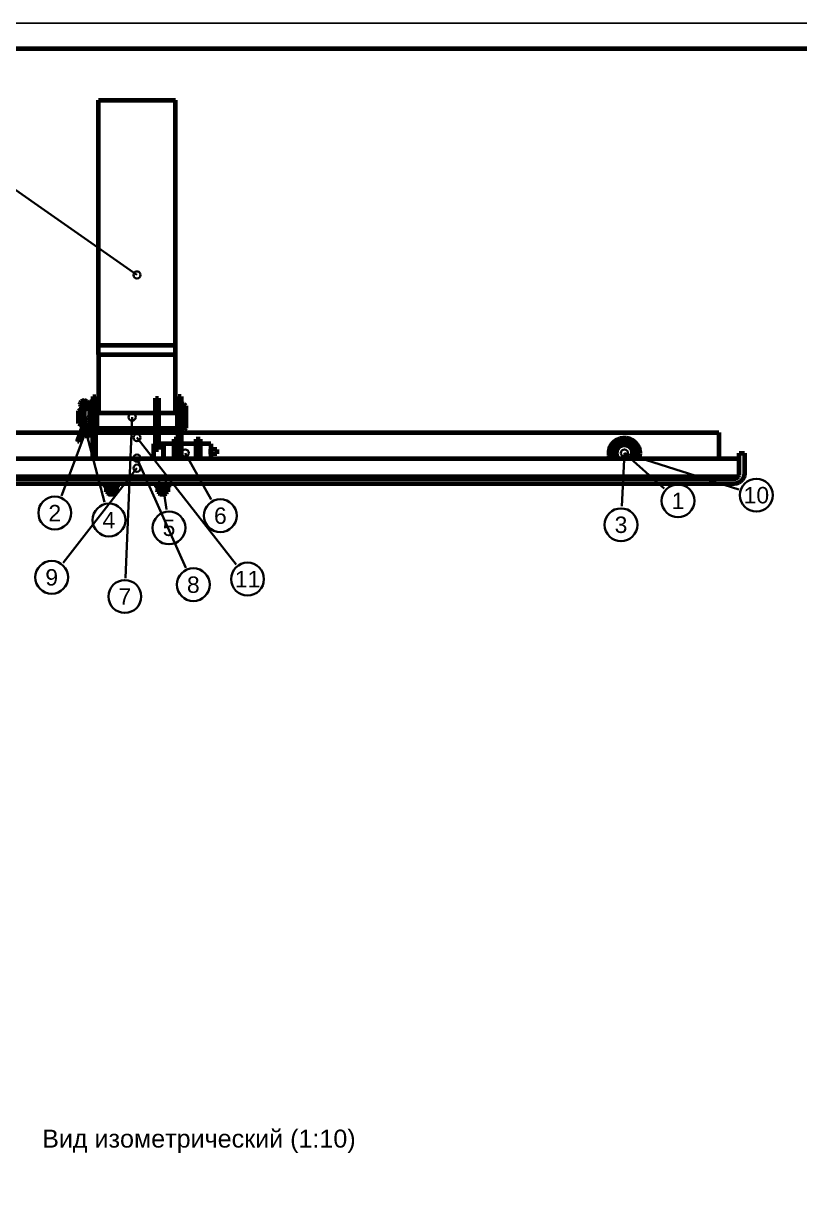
# Model space of a CAD drawing. Header units: millimetres. Extents: x 0 to 594, y 0 to 420.
# Drawn here: x 128.3 to 279.6, y 192.6 to 420 of the extents above; entities that cross this region are included whole.
import ezdxf
from ezdxf.enums import TextEntityAlignment as Align

# ---------------------------------------------------------------- set-up
doc = ezdxf.new("R2010")
doc.units = ezdxf.units.MM
doc.styles.add('GOST', font='Arial')

msp = doc.modelspace()

# ---------------------------------------------------------------- linework, layer by layer
at = {"color": 7, "lineweight": 35}
for p, q in [((99.28, 406.73), (150.4, 370.94)), ((135.66, 327.89), (141.5, 343.22)), ((144.04, 326.63), (139.94, 342.51)), ((148.17, 311.84), (149.45, 343.22)), ((169.73, 314.47), (150.4, 339.22)), ((159.92, 313.84), (150.4, 335.22)), ((164.89, 327.14), (159.81, 336.22)), ((244.91, 325.83), (245.4, 336.22)), ((253.16, 329.3), (245.4, 336.22)), ((267.69, 329.09), (245.4, 336.22)), ((135.99, 314.81), (150.4, 333.25)), ((156.14, 325.19), (155.4, 330.54))]:
    msp.add_line(p, q, dxfattribs=at)
at = {"color": 1, "lineweight": 70}
for p, q in [((142.9, 357.18), (142.9, 405)), ((142.9, 405), (157.9, 405)), ((157.9, 357.18), (157.9, 405)), ((142.9, 357.03), (142.9, 357.18)), ((157.9, 357.18), (142.9, 357.18)), ((157.9, 357.03), (157.9, 357.18)), ((142.9, 356.88), (142.9, 357.03)), ((142.9, 356.73), (142.9, 356.88)), ((142.9, 356.58), (142.9, 356.73)), ((142.9, 356.44), (142.9, 356.58)), ((142.9, 356.3), (142.9, 356.44)), ((142.9, 356.16), (142.9, 356.3)), ((142.9, 356.04), (142.9, 356.16)), ((142.9, 355.91), (142.9, 356.04)), ((142.9, 355.8), (142.9, 355.91)), ((142.9, 355.69), (142.9, 355.8)), ((142.9, 355.6), (142.9, 355.69)), ((142.9, 355.51), (142.9, 355.6)), ((142.9, 355.43), (142.9, 355.51)), ((142.9, 355.43), (142.9, 344.07)), ((142.9, 355.43), (157.9, 355.43)), ((157.9, 356.88), (157.9, 357.03)), ((157.9, 356.73), (157.9, 356.88)), ((157.9, 356.58), (157.9, 356.73)), ((157.9, 356.44), (157.9, 356.58)), ((157.9, 356.3), (157.9, 356.44)), ((157.9, 356.16), (157.9, 356.3)), ((157.9, 356.04), (157.9, 356.16)), ((157.9, 355.91), (157.9, 356.04)), ((157.9, 355.8), (157.9, 355.91)), ((157.9, 355.69), (157.9, 355.8)), ((157.9, 355.6), (157.9, 355.69)), ((157.9, 355.51), (157.9, 355.6)), ((157.9, 355.43), (157.9, 355.51)), ((157.9, 344.07), (157.9, 355.43)), ((139.35, 345.73), (139.39, 346.04)), ((139.35, 345.73), (139.39, 346.04)), ((139.44, 345.44), (139.35, 345.73)), ((139.44, 345.44), (139.35, 345.73)), ((139.39, 346.04), (139.54, 346.3)), ((139.39, 346.04), (139.54, 346.3)), ((139.54, 346.3), (139.79, 346.48)), ((139.54, 346.3), (139.79, 346.48)), ((139.65, 346), (139.61, 345.78)), ((139.61, 345.78), (139.67, 345.57)), ((139.78, 346.17), (139.65, 346)), ((139.81, 346.04), (139.72, 345.85)), ((139.72, 345.85), (139.75, 345.64)), ((139.98, 346.27), (139.78, 346.17)), ((139.79, 346.48), (140.09, 346.54)), ((139.79, 346.48), (140.09, 346.54)), ((139.98, 346.16), (139.81, 346.04)), ((140.2, 346.27), (139.98, 346.27)), ((140.19, 346.16), (139.98, 346.16)), ((140.09, 346.54), (140.39, 346.48)), ((140.09, 346.54), (140.39, 346.48)), ((140.37, 346.04), (140.19, 346.16)), ((140.4, 346.17), (140.2, 346.27)), ((140.46, 345.85), (140.37, 346.04)), ((140.39, 346.48), (140.64, 346.3)), ((140.39, 346.48), (140.64, 346.3)), ((140.53, 346), (140.4, 346.17)), ((140.42, 345.64), (140.46, 345.85)), ((140.51, 345.57), (140.57, 345.78)), ((140.57, 345.78), (140.53, 346)), ((140.64, 346.3), (140.79, 346.04)), ((140.64, 346.3), (140.79, 346.04)), ((140.83, 345.73), (140.74, 345.44)), ((140.83, 345.73), (140.74, 345.44)), ((140.79, 346.04), (140.83, 345.73)), ((140.79, 346.04), (140.83, 345.73)), ((141.2, 346.14), (141.2, 346.22)), ((141.8, 346.22), (141.2, 346.22)), ((141.2, 345.92), (141.2, 346.14)), ((141.2, 345.56), (141.2, 345.92)), ((141.8, 347.22), (141.8, 347.18)), ((141.8, 347.22), (142.4, 347.22)), ((141.8, 347.18), (141.8, 347.07)), ((141.8, 347.07), (141.8, 346.88)), ((141.8, 346.88), (141.8, 346.62)), ((141.8, 346.62), (141.8, 346.3)), ((141.8, 346.3), (141.8, 345.91)), ((141.8, 345.91), (141.8, 345.46)), ((142.4, 347.18), (142.4, 347.22)), ((142.4, 347.07), (142.4, 347.18)), ((142.4, 346.88), (142.4, 347.07)), ((142.4, 346.62), (142.4, 346.88)), ((142.4, 346.3), (142.4, 346.62)), ((142.4, 345.91), (142.4, 346.3)), ((142.4, 345.46), (142.4, 345.91)), ((154, 346.18), (154, 346.89)), ((154, 346.89), (154.6, 346.89)), ((154, 345.44), (154, 346.18)), ((154.6, 346.89), (154.6, 346.18)), ((154.6, 346.18), (154.6, 345.44)), ((158.4, 347.18), (158.4, 347.22)), ((159, 347.22), (158.4, 347.22)), ((158.4, 347.07), (158.4, 347.18)), ((158.4, 346.88), (158.4, 347.07)), ((158.4, 346.62), (158.4, 346.88)), ((158.4, 346.3), (158.4, 346.62)), ((158.4, 345.91), (158.4, 346.3)), ((158.4, 345.46), (158.4, 345.91)), ((159, 347.22), (159, 347.18)), ((159, 347.18), (159, 347.07)), ((159, 347.07), (159, 346.88)), ((159, 346.88), (159, 346.62)), ((159, 346.62), (159, 346.3)), ((159, 346.3), (159, 345.91)), ((159, 345.91), (159, 345.46)), ((159.58, 345.72), (159, 345.72)), ((159.58, 345.7), (159.58, 345.72)), ((159.9, 345.4), (159.58, 345.72)), ((159.58, 345.65), (159.58, 345.7)), ((139, 344.47), (139.6, 344.82)), ((139, 344.44), (139, 344.47)), ((139, 344.35), (139, 344.44)), ((139, 344.2), (139, 344.35)), ((139, 344), (139, 344.2)), ((139, 343.76), (139, 344)), ((139, 343.49), (139, 343.76)), ((139, 343.22), (139, 343.49)), ((139.45, 345.45), (139.44, 345.44)), ((139.72, 344.94), (139.44, 345.44)), ((139.44, 345.44), (139.44, 345.44)), ((139.46, 345.45), (139.45, 345.45)), ((139.45, 345.45), (139.45, 345.45)), ((139.48, 345.46), (139.46, 345.45)), ((139.49, 345.47), (139.48, 345.46)), ((139.51, 345.48), (139.49, 345.47)), ((139.53, 345.49), (139.51, 345.48)), ((139.55, 345.5), (139.53, 345.49)), ((139.57, 345.51), (139.55, 345.5)), ((139.59, 345.53), (139.57, 345.51)), ((139.62, 345.54), (139.59, 345.53)), ((139.6, 344.82), (139.6, 344.81)), ((139.72, 344.82), (139.6, 344.82)), ((139.6, 344.81), (139.6, 344.78)), ((139.6, 344.78), (139.6, 344.73)), ((139.6, 344.73), (139.6, 344.66)), ((139.6, 344.66), (139.6, 344.57)), ((139.6, 344.57), (139.6, 344.47)), ((139.6, 344.47), (139.6, 344.35)), ((139.6, 344.35), (139.6, 344.21)), ((139.6, 344.21), (139.6, 344.07)), ((139.6, 344.07), (139.6, 343.91)), ((139.6, 343.91), (139.6, 343.74)), ((139.6, 343.74), (139.6, 343.57)), ((139.6, 343.57), (139.6, 343.4)), ((139.64, 345.55), (139.62, 345.54)), ((139.67, 345.57), (139.64, 345.55)), ((139.67, 345.57), (139.98, 345.01)), ((139.72, 340.94), (139.72, 344.94)), ((139.73, 344.94), (139.72, 344.94)), ((139.72, 344.94), (139.72, 344.94)), ((139.74, 344.95), (139.73, 344.94)), ((139.73, 344.94), (139.73, 344.94)), ((139.76, 344.95), (139.74, 344.95)), ((139.75, 345.64), (140.09, 344.94)), ((139.78, 344.95), (139.76, 344.95)), ((139.79, 344.96), (139.78, 344.95)), ((139.82, 344.97), (139.79, 344.96)), ((139.84, 344.97), (139.82, 344.97)), ((139.87, 344.98), (139.84, 344.97)), ((139.89, 344.99), (139.87, 344.98)), ((139.92, 344.99), (139.89, 344.99)), ((139.95, 345), (139.92, 344.99)), ((139.98, 345.01), (139.95, 345)), ((139.98, 345.01), (139.98, 340.89)), ((140.09, 344.94), (140.42, 345.64)), ((140.2, 345.01), (140.51, 345.57)), ((140.2, 345.01), (140.23, 345)), ((140.2, 340.89), (140.2, 345.01)), ((140.2, 344.77), (140.48, 344.79)), ((140.23, 345), (140.26, 344.99)), ((140.26, 344.99), (140.29, 344.99)), ((140.29, 344.99), (140.31, 344.98)), ((140.31, 344.98), (140.34, 344.97)), ((140.34, 344.97), (140.36, 344.97)), ((140.36, 344.97), (140.38, 344.96)), ((140.38, 344.96), (140.4, 344.95)), ((140.4, 344.95), (140.42, 344.95)), ((140.42, 344.95), (140.43, 344.95)), ((140.43, 344.95), (140.44, 344.94)), ((140.44, 344.94), (140.45, 344.94)), ((140.45, 344.94), (140.46, 344.94)), ((140.74, 345.44), (140.46, 344.94)), ((140.46, 344.79), (140.46, 344.94)), ((140.46, 344.94), (140.46, 344.79)), ((140.46, 344.94), (140.46, 344.94)), ((140.48, 344.79), (140.57, 344.81)), ((140.51, 345.57), (140.54, 345.55)), ((140.54, 345.55), (140.56, 345.54)), ((140.56, 345.54), (140.58, 345.53)), ((140.57, 344.81), (140.6, 344.82)), ((140.58, 345.53), (140.61, 345.51)), ((141.2, 344.82), (140.6, 344.82)), ((140.61, 345.51), (140.63, 345.5)), ((140.63, 345.5), (140.65, 345.49)), ((140.65, 345.49), (140.67, 345.48)), ((140.67, 345.48), (140.69, 345.47)), ((140.69, 345.47), (140.7, 345.46)), ((140.7, 345.46), (140.71, 345.45)), ((140.71, 345.45), (140.72, 345.45)), ((140.72, 345.45), (140.73, 345.45)), ((140.73, 345.45), (140.74, 345.44)), ((140.74, 345.44), (140.74, 345.44)), ((141.2, 345.09), (141.2, 345.56)), ((141.2, 344.52), (141.2, 345.09)), ((141.2, 343.88), (141.2, 344.52)), ((141.2, 343.22), (141.2, 343.88)), ((141.8, 345.46), (141.8, 344.96)), ((141.8, 344.96), (141.8, 344.41)), ((141.8, 344.41), (141.8, 343.82)), ((141.8, 343.82), (141.8, 343.2)), ((142.4, 344.96), (142.4, 345.46)), ((142.4, 344.41), (142.4, 344.96)), ((142.6, 344.82), (142.4, 344.82)), ((142.4, 343.82), (142.4, 344.41)), ((142.4, 343.2), (142.4, 343.82)), ((142.6, 345.35), (142.6, 345.34)), ((142.6, 345.35), (142.9, 345.35)), ((142.6, 345.34), (142.6, 345.33)), ((142.6, 345.33), (142.6, 345.31)), ((142.6, 345.31), (142.6, 345.28)), ((142.6, 345.28), (142.6, 345.24)), ((142.6, 345.24), (142.6, 345.19)), ((142.6, 345.19), (142.6, 345.14)), ((142.6, 345.14), (142.6, 345.07)), ((142.6, 345.07), (142.6, 345)), ((142.6, 345), (142.6, 344.93)), ((142.6, 344.93), (142.6, 344.84)), ((142.6, 344.84), (142.6, 344.75)), ((142.6, 344.75), (142.6, 344.65)), ((142.6, 344.65), (142.6, 344.55)), ((142.6, 344.55), (142.6, 344.27)), ((142.6, 344.27), (142.6, 343.96)), ((142.6, 343.96), (142.6, 343.63)), ((142.6, 343.63), (142.6, 343.29)), ((142.9, 344.07), (154, 344.07)), ((154, 344.68), (154, 345.44)), ((154, 343.9), (154, 344.68)), ((154, 343.12), (154, 343.9)), ((154.6, 345.44), (154.6, 344.68)), ((154.6, 344.68), (154.6, 343.9)), ((154.6, 344.07), (157.9, 344.07)), ((154.6, 343.9), (154.6, 343.12)), ((157.9, 345.35), (158.2, 345.35)), ((158.2, 345.35), (158.2, 345.34)), ((158.2, 345.34), (158.2, 345.33)), ((158.2, 345.33), (158.2, 345.31)), ((158.2, 345.31), (158.2, 345.28)), ((158.2, 345.28), (158.2, 345.24)), ((158.2, 345.24), (158.2, 345.19)), ((158.2, 345.19), (158.2, 345.14)), ((158.2, 345.14), (158.2, 345.07)), ((158.2, 345.07), (158.2, 345)), ((158.2, 345), (158.2, 344.93)), ((158.2, 344.93), (158.2, 344.84)), ((158.2, 344.84), (158.2, 344.75)), ((158.4, 344.82), (158.2, 344.82)), ((158.2, 344.75), (158.2, 344.65)), ((158.2, 344.65), (158.2, 344.55)), ((158.2, 344.55), (158.2, 344.27)), ((158.2, 344.27), (158.2, 343.96)), ((158.2, 343.96), (158.2, 343.63)), ((158.2, 343.63), (158.2, 343.29)), ((158.4, 344.96), (158.4, 345.46)), ((158.4, 344.41), (158.4, 344.96)), ((158.4, 343.82), (158.4, 344.41)), ((158.4, 343.2), (158.4, 343.82)), ((159, 345.46), (159, 344.96)), ((159, 344.96), (159, 344.41)), ((159, 344.41), (159, 343.82)), ((159, 343.82), (159, 343.2)), ((159.58, 345.58), (159.58, 345.65)), ((159.58, 345.47), (159.58, 345.58)), ((159.58, 345.33), (159.58, 345.47)), ((159.58, 345.17), (159.58, 345.33)), ((159.58, 344.98), (159.58, 345.17)), ((159.58, 344.77), (159.58, 344.98)), ((159.58, 344.55), (159.58, 344.77)), ((159.58, 344.3), (159.58, 344.55)), ((159.58, 344.04), (159.58, 344.3)), ((159.58, 343.77), (159.58, 344.04)), ((159.58, 343.5), (159.58, 343.77)), ((159.58, 343.22), (159.58, 343.5)), ((159.9, 345.4), (159.9, 345.34)), ((159.9, 345.34), (159.9, 345.18)), ((159.9, 345.18), (159.9, 344.92)), ((159.9, 344.92), (159.9, 344.58)), ((159.9, 344.58), (159.9, 344.16)), ((159.9, 344.16), (159.9, 343.7)), ((159.9, 343.7), (159.9, 343.22)), ((139, 342.94), (139, 343.22)), ((139, 342.67), (139, 342.94)), ((139, 342.43), (139, 342.67)), ((139, 342.24), (139, 342.43)), ((139, 342.09), (139, 342.24)), ((139, 341.99), (139, 342.09)), ((139, 341.96), (139, 341.99)), ((139, 341.96), (139.6, 341.62)), ((139.6, 343.4), (139.6, 343.22)), ((139.6, 343.22), (139.6, 343.04)), ((139.6, 343.04), (139.6, 342.86)), ((139.6, 342.86), (139.6, 342.69)), ((139.6, 342.69), (139.6, 342.52)), ((139.6, 342.52), (139.6, 342.36)), ((139.6, 342.36), (139.6, 342.22)), ((139.6, 342.22), (139.6, 342.08)), ((139.6, 342.08), (139.6, 341.97)), ((139.6, 341.97), (139.6, 341.86)), ((139.6, 341.86), (139.6, 341.77)), ((139.6, 341.77), (139.6, 341.71)), ((139.6, 341.71), (139.6, 341.66)), ((139.6, 341.66), (139.6, 341.63)), ((139.6, 341.63), (139.6, 341.62)), ((139.72, 341.62), (139.6, 341.62)), ((139.72, 341.62), (139.72, 340.94)), ((140.48, 341.64), (140.2, 341.67)), ((140.46, 340.94), (140.46, 341.65)), ((140.46, 341.65), (140.46, 340.94)), ((140.57, 341.62), (140.48, 341.64)), ((140.6, 341.62), (140.57, 341.62)), ((141.2, 341.62), (140.6, 341.62)), ((141.2, 342.55), (141.2, 343.22)), ((141.2, 341.91), (141.2, 342.55)), ((141.2, 341.35), (141.2, 341.91)), ((141.2, 340.87), (141.2, 341.35)), ((141.8, 343.2), (141.8, 342.55)), ((141.8, 342.55), (141.8, 341.89)), ((141.8, 341.89), (141.8, 341.22)), ((141.8, 335.15), (141.8, 341.22)), ((142.4, 341.22), (141.8, 341.22)), ((142.4, 342.55), (142.4, 343.2)), ((142.4, 341.89), (142.4, 342.55)), ((142.4, 341.22), (142.4, 341.89)), ((142.6, 341.62), (142.4, 341.62)), ((142.4, 335.15), (142.4, 341.22)), ((142.6, 343.29), (142.6, 342.95)), ((142.6, 342.95), (142.6, 342.61)), ((142.6, 342.61), (142.6, 342.3)), ((142.6, 342.3), (142.6, 342)), ((142.6, 342), (142.6, 341.74)), ((142.6, 341.74), (142.6, 341.51)), ((142.6, 341.51), (142.6, 341.33)), ((142.6, 341.33), (142.6, 341.19)), ((142.6, 341.19), (142.6, 341.11)), ((154, 342.33), (154, 343.12)), ((154, 341.55), (154, 342.33)), ((154, 340.78), (154, 341.55)), ((154.6, 343.12), (154.6, 342.33)), ((154.6, 342.33), (154.6, 341.55)), ((154.6, 341.55), (154.6, 340.78)), ((158.2, 343.29), (158.2, 342.95)), ((158.2, 342.95), (158.2, 342.61)), ((158.2, 342.61), (158.2, 342.3)), ((158.2, 342.3), (158.2, 342)), ((158.2, 342), (158.2, 341.74)), ((158.2, 341.74), (158.2, 341.51)), ((158.4, 341.62), (158.2, 341.62)), ((158.2, 341.51), (158.2, 341.33)), ((158.2, 341.33), (158.2, 341.19)), ((158.2, 341.19), (158.2, 341.11)), ((158.4, 342.55), (158.4, 343.2)), ((158.4, 341.89), (158.4, 342.55)), ((158.4, 341.22), (158.4, 341.89)), ((158.4, 335.15), (158.4, 341.22)), ((159, 341.22), (158.4, 341.22)), ((159, 343.2), (159, 342.55)), ((159, 342.55), (159, 341.89)), ((159, 341.89), (159, 341.22)), ((159, 341.22), (159, 335.15)), ((159.58, 342.94), (159.58, 343.22)), ((159.58, 342.66), (159.58, 342.94)), ((159.58, 342.39), (159.58, 342.66)), ((159.58, 342.13), (159.58, 342.39)), ((159.58, 341.89), (159.58, 342.13)), ((159.58, 341.66), (159.58, 341.89)), ((159.58, 341.45), (159.58, 341.66)), ((159.58, 341.26), (159.58, 341.45)), ((159.58, 341.1), (159.58, 341.26)), ((159.9, 343.22), (159.9, 342.73)), ((159.9, 342.73), (159.9, 342.27)), ((159.9, 342.27), (159.9, 341.86)), ((159.9, 341.86), (159.9, 341.51)), ((159.9, 341.51), (159.9, 341.25)), ((159.9, 341.25), (159.9, 341.09)), ((37, 340.22), (139.44, 340.22)), ((138.8, 338.54), (139.72, 340.94)), ((139.98, 340.89), (139.04, 338.45)), ((139.12, 338.42), (140.09, 340.94)), ((139.73, 340.94), (139.72, 340.94)), ((139.72, 340.94), (139.72, 340.94)), ((139.74, 340.94), (139.73, 340.94)), ((139.73, 340.94), (139.73, 340.94)), ((139.76, 340.93), (139.74, 340.94)), ((139.78, 340.93), (139.76, 340.93)), ((139.79, 340.93), (139.78, 340.93)), ((139.82, 340.92), (139.79, 340.93)), ((139.81, 340.22), (140.37, 340.22)), ((139.84, 340.92), (139.82, 340.92)), ((139.87, 340.91), (139.84, 340.92)), ((139.89, 340.91), (139.87, 340.91)), ((139.92, 340.9), (139.89, 340.91)), ((139.95, 340.9), (139.92, 340.9)), ((139.98, 340.89), (139.95, 340.9)), ((140.09, 340.94), (140.75, 339.22)), ((140.2, 340.89), (140.23, 340.9)), ((140.83, 339.25), (140.2, 340.89)), ((140.23, 340.9), (140.26, 340.9)), ((140.26, 340.9), (140.29, 340.91)), ((140.29, 340.91), (140.31, 340.91)), ((140.31, 340.91), (140.34, 340.92)), ((140.34, 340.92), (140.36, 340.92)), ((140.36, 340.92), (140.38, 340.93)), ((140.38, 340.93), (140.4, 340.93)), ((140.4, 340.93), (140.42, 340.93)), ((140.42, 340.93), (140.43, 340.94)), ((140.43, 340.94), (140.44, 340.94)), ((140.44, 340.94), (140.45, 340.94)), ((140.45, 340.94), (140.46, 340.94)), ((140.46, 340.94), (141.07, 339.34)), ((140.46, 340.94), (140.46, 340.94)), ((140.74, 340.22), (141.2, 340.22)), ((140.75, 339.22), (140.83, 339.25)), ((140.86, 339.26), (140.83, 339.25)), ((140.88, 339.27), (140.86, 339.26)), ((140.91, 339.28), (140.88, 339.27)), ((140.94, 339.29), (140.91, 339.28)), ((140.96, 339.3), (140.94, 339.29)), ((140.98, 339.31), (140.96, 339.3)), ((141, 339.31), (140.98, 339.31)), ((141.02, 339.32), (141, 339.31)), ((141.03, 339.33), (141.02, 339.32)), ((141.05, 339.33), (141.03, 339.33)), ((141.06, 339.34), (141.05, 339.33)), ((141.07, 339.34), (141.06, 339.34)), ((141.07, 339.34), (141.07, 339.34)), ((141.07, 339.34), (141.07, 339.34)), ((141.2, 340.51), (141.2, 340.87)), ((141.2, 340.29), (141.2, 340.51)), ((141.2, 340.22), (141.2, 340.29)), ((141.8, 340.22), (141.2, 340.22)), ((142.4, 340.22), (154, 340.22)), ((142.6, 341.11), (142.6, 341.09)), ((142.6, 341.09), (154, 341.09)), ((154, 340.04), (154, 340.78)), ((154, 339.32), (154, 340.04)), ((154, 338.64), (154, 339.32)), ((154.6, 341.09), (158.2, 341.09)), ((154.6, 340.78), (154.6, 340.04)), ((154.6, 340.22), (158.4, 340.22)), ((154.6, 340.04), (154.6, 339.32)), ((154.6, 339.32), (154.6, 338.64)), ((158.4, 338.89), (157.64, 338.89)), ((157.64, 338.18), (157.64, 338.89)), ((158.2, 341.11), (158.2, 341.09)), ((159.58, 340.72), (159, 340.72)), ((159, 340.22), (263.8, 340.22)), ((159.58, 340.96), (159.58, 341.1)), ((159.9, 341.04), (159.58, 340.72)), ((159.58, 340.86), (159.58, 340.96)), ((159.58, 340.78), (159.58, 340.86)), ((159.58, 340.73), (159.58, 340.78)), ((159.58, 340.72), (159.58, 340.73)), ((159.9, 341.09), (159.9, 341.04)), ((162.7, 338.89), (161.94, 338.89)), ((161.94, 338.18), (161.94, 338.89)), ((162.7, 338.89), (162.7, 338.18)), ((243.47, 338.52), (243.99, 338.86)), ((243.99, 338.86), (244.56, 339.1)), ((244.56, 339.1), (245.17, 339.21)), ((245.17, 339.21), (245.78, 339.19)), ((245.78, 339.19), (246.38, 339.05)), ((246.38, 339.05), (246.94, 338.79)), ((263.8, 340.22), (263.8, 335.15)), ((138.81, 338.54), (138.8, 338.54)), ((138.8, 338.54), (138.8, 338.54)), ((138.82, 338.53), (138.81, 338.54)), ((138.81, 338.54), (138.81, 338.54)), ((138.84, 338.53), (138.82, 338.53)), ((138.85, 338.52), (138.84, 338.53)), ((138.87, 338.51), (138.85, 338.52)), ((138.89, 338.51), (138.87, 338.51)), ((138.91, 338.5), (138.89, 338.51)), ((138.94, 338.49), (138.91, 338.5)), ((138.96, 338.48), (138.94, 338.49)), ((138.99, 338.47), (138.96, 338.48)), ((139.01, 338.46), (138.99, 338.47)), ((139.04, 338.45), (139.01, 338.46)), ((139.04, 338.45), (139.12, 338.42)), ((153.64, 338.02), (153.64, 338)), ((154, 338.02), (153.64, 338.02)), ((153.64, 338), (153.64, 337.95)), ((153.64, 337.95), (153.64, 337.88)), ((153.64, 337.88), (153.64, 337.77)), ((153.64, 337.77), (153.64, 337.64)), ((153.64, 337.64), (153.64, 337.49)), ((153.64, 337.49), (153.64, 337.31)), ((153.64, 337.31), (153.64, 337.12)), ((153.64, 337.12), (153.64, 336.9)), ((153.64, 336.9), (153.64, 336.68)), ((153.64, 336.68), (153.64, 336.45)), ((154, 338), (154, 338.64)), ((154, 337.41), (154, 338)), ((154, 336.88), (154, 337.41)), ((154, 336.88), (154.6, 336.88)), ((154.6, 338.64), (154.6, 338)), ((155.5, 338.02), (154.6, 338.02)), ((154.6, 338), (154.6, 337.41)), ((154.6, 337.41), (154.6, 336.88)), ((155.5, 338.02), (155.5, 338)), ((155.5, 338), (155.5, 337.95)), ((155.5, 337.95), (155.5, 337.88)), ((155.6, 337.92), (155.5, 337.92)), ((155.5, 337.88), (155.5, 337.77)), ((155.5, 337.77), (155.5, 337.64)), ((155.5, 337.64), (155.5, 337.49)), ((155.5, 337.49), (155.5, 337.31)), ((155.5, 337.31), (155.5, 337.12)), ((155.5, 337.12), (155.5, 336.9)), ((155.5, 336.9), (155.5, 336.68)), ((155.5, 336.68), (155.5, 336.45)), ((155.6, 338.02), (155.6, 338)), ((157.64, 338.02), (155.6, 338.02)), ((155.6, 338), (155.6, 337.95)), ((155.6, 337.95), (155.6, 337.88)), ((155.6, 337.88), (155.6, 337.77)), ((155.6, 337.77), (155.6, 337.64)), ((155.6, 337.64), (155.6, 337.49)), ((155.6, 337.49), (155.6, 337.31)), ((155.6, 337.31), (155.6, 337.12)), ((155.6, 337.12), (155.6, 336.9)), ((155.6, 336.9), (155.6, 336.68)), ((155.6, 336.68), (155.6, 336.45)), ((157.64, 338.18), (158.4, 338.18)), ((157.64, 335.5), (157.64, 338.18)), ((161.94, 338.02), (159, 338.02)), ((161.94, 338.18), (162.7, 338.18)), ((161.94, 335.5), (161.94, 338.18)), ((162.7, 338.18), (162.7, 335.5)), ((164.78, 338.02), (162.7, 338.02)), ((164.78, 338.02), (164.78, 338)), ((164.78, 338), (164.78, 337.95)), ((164.78, 337.95), (164.78, 337.88)), ((164.78, 337.88), (164.78, 337.77)), ((164.78, 337.77), (164.78, 337.64)), ((164.78, 337.64), (164.78, 337.49)), ((164.78, 337.49), (164.78, 337.31)), ((164.78, 337.31), (164.78, 337.12)), ((164.78, 337.12), (164.78, 336.9)), ((164.78, 336.97), (164.81, 336.97)), ((164.78, 336.9), (164.78, 336.68)), ((164.78, 336.68), (164.78, 336.45)), ((164.81, 336.96), (164.81, 336.97)), ((164.81, 336.97), (164.81, 336.97)), ((164.81, 336.97), (164.81, 336.97)), ((164.81, 336.97), (164.81, 336.97)), ((164.81, 336.97), (164.81, 336.97)), ((164.81, 336.97), (164.81, 336.97)), ((164.81, 336.97), (164.81, 336.97)), ((164.81, 336.97), (164.81, 336.97)), ((164.81, 336.97), (164.81, 336.97)), ((164.81, 336.97), (164.81, 336.97)), ((164.81, 336.97), (164.81, 336.97)), ((165.98, 336.89), (164.81, 336.97)), ((164.81, 336.96), (164.81, 336.96)), ((164.81, 336.96), (164.81, 336.96)), ((164.81, 336.96), (164.81, 336.96)), ((164.81, 336.92), (164.81, 336.96)), ((164.81, 336.87), (164.81, 336.92)), ((164.81, 336.79), (164.81, 336.87)), ((164.81, 336.71), (164.81, 336.79)), ((164.81, 336.61), (164.81, 336.71)), ((164.81, 336.51), (164.81, 336.61)), ((165.98, 336.89), (165.98, 336.89)), ((165.98, 336.89), (165.98, 336.89)), ((165.98, 336.89), (165.98, 336.89)), ((165.98, 336.89), (165.98, 336.89)), ((165.98, 336.89), (165.98, 336.89)), ((165.98, 336.89), (165.98, 336.89)), ((165.98, 336.89), (165.98, 336.89)), ((165.98, 336.89), (165.98, 336.89)), ((165.98, 336.89), (165.98, 336.89)), ((165.98, 336.89), (165.98, 336.89)), ((165.98, 336.89), (165.98, 336.89)), ((165.98, 336.89), (165.98, 336.88)), ((165.98, 336.88), (165.98, 336.85)), ((165.98, 336.88), (165.98, 336.88)), ((165.98, 336.88), (165.98, 336.88)), ((165.98, 336.85), (165.98, 336.8)), ((165.98, 336.8), (165.98, 336.74)), ((165.98, 336.74), (165.98, 336.67)), ((165.98, 336.67), (165.98, 336.59)), ((165.98, 336.59), (165.98, 336.51)), ((242.4, 336.36), (242.5, 336.97)), ((242.5, 336.97), (242.71, 337.55)), ((244.34, 338.78), (242.65, 336.58)), ((242.65, 336.58), (242.82, 336.19)), ((242.71, 337.55), (243.04, 338.07)), ((243.04, 338.07), (243.47, 338.52)), ((243.2, 336.51), (243.33, 337.01)), ((243.33, 337.01), (243.57, 337.47)), ((243.57, 337.47), (243.91, 337.86)), ((243.86, 336.65), (243.8, 336.22)), ((243.81, 336.35), (243.9, 336.77)), ((244.04, 337.06), (243.86, 336.65)), ((243.9, 336.77), (244.1, 337.15)), ((243.91, 337.86), (244.33, 338.16)), ((244.32, 337.4), (244.04, 337.06)), ((244.1, 337.15), (244.4, 337.46)), ((244.68, 337.65), (244.32, 337.4)), ((244.33, 338.16), (244.81, 338.36)), ((247.09, 338.41), (244.34, 338.78)), ((244.4, 337.46), (244.77, 337.68)), ((245.1, 337.79), (244.68, 337.65)), ((244.77, 337.68), (245.18, 337.8)), ((244.81, 338.36), (245.32, 338.43)), ((245.54, 337.81), (245.1, 337.79)), ((245.18, 337.8), (245.61, 337.8)), ((245.32, 338.43), (245.84, 338.39)), ((245.97, 337.71), (245.54, 337.81)), ((245.61, 337.8), (246.03, 337.69)), ((245.84, 338.39), (246.33, 338.23)), ((246.36, 337.5), (245.97, 337.71)), ((246.03, 337.69), (246.4, 337.47)), ((246.33, 338.23), (246.77, 337.96)), ((246.67, 337.19), (246.36, 337.5)), ((246.4, 337.47), (246.7, 337.15)), ((246.89, 336.81), (246.67, 337.19)), ((246.7, 337.15), (246.9, 336.77)), ((246.77, 337.96), (247.14, 337.59)), ((246.99, 336.38), (246.89, 336.81)), ((246.9, 336.77), (246.99, 336.35)), ((246.94, 338.79), (247.44, 338.42)), ((248.15, 335.85), (247.09, 338.41)), ((247.14, 337.59), (247.41, 337.15)), ((247.41, 337.15), (247.57, 336.66)), ((247.44, 338.42), (247.84, 337.96)), ((247.57, 336.66), (247.62, 336.14)), ((247.84, 337.96), (248.15, 337.42)), ((248.15, 337.42), (248.34, 336.83)), ((248.34, 336.83), (248.4, 336.22)), ((33, 335.15), (267.8, 335.15)), ((153.64, 336.45), (153.64, 336.22)), ((153.64, 336.22), (153.64, 335.98)), ((153.64, 335.98), (153.64, 335.75)), ((153.64, 335.75), (153.64, 335.7)), ((153.64, 335.7), (153.64, 335.66)), ((153.64, 335.66), (153.64, 335.61)), ((153.64, 335.61), (153.64, 335.57)), ((153.64, 335.57), (153.64, 335.52)), ((153.64, 335.52), (153.64, 335.48)), ((153.64, 335.48), (153.64, 335.44)), ((153.64, 335.44), (153.64, 335.39)), ((153.64, 335.39), (153.64, 335.35)), ((153.64, 335.35), (153.64, 335.31)), ((153.64, 335.31), (153.64, 335.27)), ((153.64, 335.27), (153.64, 335.23)), ((153.64, 335.23), (153.64, 335.19)), ((153.64, 335.19), (153.64, 335.15)), ((155.5, 336.45), (155.5, 336.22)), ((155.5, 336.22), (155.5, 335.98)), ((155.5, 335.98), (155.5, 335.75)), ((155.5, 335.75), (155.5, 335.7)), ((155.5, 335.7), (155.5, 335.66)), ((155.5, 335.66), (155.5, 335.61)), ((155.5, 335.61), (155.5, 335.57)), ((155.5, 335.57), (155.5, 335.52)), ((155.5, 335.52), (155.5, 335.48)), ((155.5, 335.48), (155.5, 335.44)), ((155.5, 335.44), (155.5, 335.39)), ((155.5, 335.39), (155.5, 335.35)), ((155.5, 335.35), (155.5, 335.31)), ((155.5, 335.31), (155.5, 335.27)), ((155.5, 335.27), (155.5, 335.23)), ((155.5, 335.23), (155.5, 335.19)), ((155.5, 335.19), (155.5, 335.15)), ((155.6, 336.45), (155.6, 336.22)), ((155.6, 336.22), (155.6, 335.98)), ((155.6, 335.98), (155.6, 335.75)), ((155.6, 335.75), (155.6, 335.7)), ((155.6, 335.7), (155.6, 335.66)), ((155.6, 335.66), (155.6, 335.61)), ((155.6, 335.61), (155.6, 335.57)), ((155.6, 335.57), (155.6, 335.52)), ((155.6, 335.52), (155.6, 335.48)), ((155.6, 335.48), (155.6, 335.44)), ((155.6, 335.44), (155.6, 335.39)), ((155.6, 335.39), (155.6, 335.35)), ((155.6, 335.35), (155.6, 335.31)), ((155.6, 335.31), (155.6, 335.27)), ((155.6, 335.27), (155.6, 335.23)), ((155.6, 335.23), (155.6, 335.19)), ((155.6, 335.19), (155.6, 335.15)), ((157.64, 335.15), (157.64, 335.5)), ((158.4, 335.5), (157.64, 335.5)), ((162.7, 335.5), (161.94, 335.5)), ((161.94, 335.15), (161.94, 335.5)), ((162.7, 335.5), (162.7, 335.15)), ((164.78, 336.45), (164.78, 336.22)), ((164.78, 336.22), (164.78, 335.98)), ((164.78, 335.98), (164.78, 335.75)), ((164.78, 335.97), (164.81, 335.97)), ((164.78, 335.75), (164.78, 335.7)), ((164.78, 335.7), (164.78, 335.66)), ((164.78, 335.66), (164.78, 335.61)), ((164.78, 335.61), (164.78, 335.57)), ((164.78, 335.57), (164.78, 335.52)), ((164.78, 335.52), (164.78, 335.48)), ((164.78, 335.48), (164.78, 335.44)), ((164.78, 335.44), (164.78, 335.39)), ((164.78, 335.39), (164.78, 335.35)), ((164.78, 335.35), (164.78, 335.31)), ((164.78, 335.31), (164.78, 335.27)), ((164.78, 335.27), (164.78, 335.23)), ((164.78, 335.23), (164.78, 335.19)), ((164.78, 335.19), (164.78, 335.15)), ((164.81, 336.41), (164.81, 336.51)), ((164.81, 336.31), (164.81, 336.41)), ((164.81, 336.22), (164.81, 336.31)), ((164.81, 336.13), (164.81, 336.22)), ((164.81, 336.07), (164.81, 336.13)), ((164.81, 336.02), (164.81, 336.07)), ((165.98, 336.05), (164.81, 335.97)), ((164.81, 335.99), (164.81, 336.02)), ((164.81, 335.99), (164.81, 335.99)), ((164.81, 335.99), (164.81, 335.99)), ((164.81, 335.99), (164.81, 335.99)), ((164.81, 335.99), (164.81, 335.98)), ((164.81, 335.97), (164.81, 335.99)), ((164.81, 335.98), (164.81, 335.98)), ((164.81, 335.98), (164.81, 335.98)), ((164.81, 335.98), (164.81, 335.98)), ((164.81, 335.98), (164.81, 335.98)), ((164.81, 335.98), (164.81, 335.98)), ((164.81, 335.98), (164.81, 335.98)), ((164.81, 335.98), (164.81, 335.98)), ((164.81, 335.98), (164.81, 335.98)), ((164.81, 335.98), (164.81, 335.97)), ((164.81, 335.97), (164.81, 335.97)), ((165.98, 336.51), (165.98, 336.42)), ((165.98, 336.42), (165.98, 336.34)), ((165.98, 336.34), (165.98, 336.26)), ((165.98, 336.26), (165.98, 336.19)), ((165.98, 336.19), (165.98, 336.13)), ((165.98, 336.13), (165.98, 336.09)), ((165.98, 336.09), (165.98, 336.06)), ((165.98, 336.06), (165.98, 336.05)), ((242.44, 335.75), (242.4, 336.36)), ((242.6, 335.15), (242.44, 335.75)), ((242.82, 336.19), (242.96, 335.83)), ((242.96, 335.83), (243.24, 335.15)), ((243.19, 336.04), (243.2, 336.51)), ((243.27, 335.58), (243.19, 336.04)), ((243.45, 335.15), (243.27, 335.58)), ((243.8, 336.22), (243.85, 335.83)), ((243.83, 335.92), (243.81, 336.35)), ((243.96, 335.51), (243.83, 335.92)), ((243.85, 335.83), (243.98, 335.47)), ((244.21, 335.15), (243.96, 335.51)), ((243.98, 335.47), (244.21, 335.15)), ((246.59, 335.15), (246.84, 335.52)), ((246.84, 335.51), (246.59, 335.15)), ((246.84, 335.52), (246.98, 335.94)), ((246.97, 335.92), (246.84, 335.51)), ((246.99, 336.35), (246.97, 335.92)), ((246.98, 335.94), (246.99, 336.38)), ((247.54, 335.63), (247.35, 335.15)), ((247.62, 336.14), (247.54, 335.63)), ((247.61, 335.15), (247.87, 335.48)), ((247.87, 335.48), (248.15, 335.85)), ((248.35, 335.67), (248.2, 335.15)), ((248.4, 336.22), (248.35, 335.67)), ((267.8, 332.22), (267.8, 336.22)), ((267.8, 336.22), (268.8, 336.22)), ((268.8, 336.22), (268.8, 332.22)), ((267.75, 331.91), (267.8, 332.22)), ((268.8, 332.22), (268.75, 331.77)), ((33, 331.62), (267.8, 331.62)), ((33.33, 331.47), (267.47, 331.47)), ((33.49, 331.36), (267.31, 331.36)), ((34, 331.22), (266.8, 331.22)), ((266.8, 330.22), (34, 330.22)), ((142.71, 331.25), (142.43, 331.36)), ((143, 331.22), (142.71, 331.25)), ((144.2, 329.9), (144.2, 330.22)), ((144.23, 329.9), (144.2, 329.9)), ((144.22, 329.58), (144.22, 329.9)), ((144.32, 329.9), (144.23, 329.9)), ((144.46, 329.9), (144.32, 329.9)), ((144.65, 329.9), (144.46, 329.9)), ((144.88, 329.9), (144.65, 329.9)), ((145.13, 329.9), (144.88, 329.9)), ((145.4, 329.9), (145.13, 329.9)), ((145.67, 329.9), (145.4, 329.9)), ((145.92, 329.9), (145.67, 329.9)), ((146.15, 329.9), (145.92, 329.9)), ((146.34, 329.9), (146.15, 329.9)), ((146.48, 329.9), (146.34, 329.9)), ((146.57, 329.9), (146.48, 329.9)), ((146.57, 329.9), (146.57, 329.88)), ((146.6, 329.9), (146.57, 329.9)), ((146.57, 329.88), (146.58, 329.87)), ((146.58, 329.69), (146.58, 329.9)), ((146.58, 329.87), (146.58, 329.85)), ((146.58, 329.85), (146.58, 329.84)), ((146.58, 329.84), (146.58, 329.82)), ((146.58, 329.82), (146.58, 329.81)), ((146.58, 329.81), (146.58, 329.79)), ((146.58, 329.79), (146.58, 329.78)), ((146.58, 329.78), (146.58, 329.76)), ((146.58, 329.76), (146.58, 329.75)), ((146.6, 330.22), (146.6, 329.9)), ((154.2, 329.9), (154.2, 330.22)), ((154.23, 329.9), (154.2, 329.9)), ((154.22, 329.58), (154.22, 329.9)), ((154.32, 329.9), (154.23, 329.9)), ((154.46, 329.9), (154.32, 329.9)), ((154.65, 329.9), (154.46, 329.9)), ((154.88, 329.9), (154.65, 329.9)), ((155.13, 329.9), (154.88, 329.9)), ((155.4, 329.9), (155.13, 329.9)), ((155.67, 329.9), (155.4, 329.9)), ((155.92, 329.9), (155.67, 329.9)), ((156.15, 329.9), (155.92, 329.9)), ((156.34, 329.9), (156.15, 329.9)), ((156.48, 329.9), (156.34, 329.9)), ((156.57, 329.9), (156.48, 329.9)), ((156.57, 329.9), (156.57, 329.88)), ((156.6, 329.9), (156.57, 329.9)), ((156.57, 329.88), (156.58, 329.87)), ((156.58, 329.69), (156.58, 329.9)), ((156.58, 329.87), (156.58, 329.85)), ((156.58, 329.85), (156.58, 329.84)), ((156.58, 329.84), (156.58, 329.82)), ((156.58, 329.82), (156.58, 329.81)), ((156.58, 329.81), (156.58, 329.79)), ((156.58, 329.79), (156.58, 329.78)), ((156.58, 329.78), (156.58, 329.76)), ((156.58, 329.76), (156.58, 329.75)), ((156.6, 330.22), (156.6, 329.9)), ((158.09, 331.25), (157.8, 331.22)), ((158.37, 331.36), (158.09, 331.25)), ((263.8, 331.36), (263.8, 331.34)), ((263.8, 331.34), (263.8, 331.32)), ((263.8, 331.32), (263.8, 331.3)), ((263.8, 331.3), (263.8, 331.29)), ((263.8, 331.29), (263.8, 331.28)), ((263.8, 331.28), (263.8, 331.26)), ((263.8, 331.26), (263.8, 331.25)), ((263.8, 331.25), (263.8, 331.24)), ((263.8, 331.24), (263.8, 331.23)), ((263.8, 331.23), (263.8, 331.23)), ((263.8, 331.23), (263.8, 331.22)), ((263.8, 331.22), (263.8, 331.22)), ((263.8, 331.22), (263.8, 331.22)), ((263.8, 331.22), (263.8, 331.22)), ((266.8, 331.22), (267.11, 331.26)), ((267.25, 330.27), (266.8, 330.22)), ((267.11, 331.26), (267.39, 331.41)), ((267.67, 330.41), (267.25, 330.27)), ((267.39, 331.41), (267.61, 331.63)), ((267.61, 331.63), (267.75, 331.91)), ((268.05, 330.65), (267.67, 330.41)), ((268.36, 330.97), (268.05, 330.65)), ((268.6, 331.35), (268.36, 330.97)), ((268.75, 331.77), (268.6, 331.35)), ((144.22, 329.58), (144.25, 329.58)), ((144.25, 329.58), (144.33, 329.58)), ((144.33, 329.58), (144.47, 329.58)), ((144.52, 329.58), (144.4, 329.51)), ((144.4, 329.49), (144.4, 329.51)), ((144.4, 329.51), (144.4, 329.49)), ((144.4, 329.49), (144.4, 329.51)), ((144.4, 329.51), (144.4, 329.49)), ((144.4, 329.42), (144.4, 329.49)), ((144.4, 329.49), (144.4, 329.42)), ((144.4, 329.42), (144.4, 329.49)), ((144.4, 329.49), (144.4, 329.42)), ((144.4, 329.42), (144.66, 329.49)), ((144.4, 329.42), (144.4, 328.73)), ((144.4, 328.73), (144.4, 328.67)), ((144.4, 328.67), (144.4, 328.73)), ((144.4, 328.73), (144.4, 328.67)), ((144.4, 328.67), (144.4, 328.73)), ((144.66, 328.67), (144.4, 328.73)), ((144.4, 328.67), (144.4, 328.65)), ((144.4, 328.65), (144.4, 328.67)), ((144.4, 328.67), (144.4, 328.65)), ((144.4, 328.65), (144.4, 328.67)), ((144.52, 328.58), (144.4, 328.65)), ((144.47, 329.58), (144.65, 329.58)), ((144.52, 328.58), (144.53, 328.58)), ((144.53, 328.58), (144.54, 328.58)), ((144.54, 328.58), (144.57, 328.58)), ((144.57, 328.58), (144.61, 328.58)), ((144.61, 328.58), (144.65, 328.58)), ((144.65, 329.58), (144.87, 329.58)), ((144.65, 328.58), (144.71, 328.58)), ((144.66, 329.49), (144.9, 329.51)), ((144.9, 328.65), (144.66, 328.67)), ((144.71, 328.58), (144.78, 328.58)), ((144.78, 328.58), (144.85, 328.58)), ((144.8, 328.58), (144.8, 328.26)), ((144.8, 328.26), (144.8, 328.26)), ((144.8, 328.26), (144.82, 328.26)), ((144.92, 328.14), (144.8, 328.26)), ((144.82, 328.26), (144.83, 328.26)), ((144.83, 328.26), (144.86, 328.26)), ((144.85, 328.58), (144.93, 328.58)), ((144.86, 328.26), (144.89, 328.26)), ((144.87, 329.58), (145.11, 329.58)), ((144.89, 328.26), (144.93, 328.26)), ((144.9, 329.51), (145.14, 329.49)), ((145.14, 328.67), (144.9, 328.65)), ((144.93, 328.14), (144.92, 328.14)), ((144.93, 328.58), (145.02, 328.58)), ((144.93, 328.26), (144.98, 328.26)), ((144.97, 328.14), (144.93, 328.14)), ((145.03, 328.14), (144.97, 328.14)), ((144.98, 328.26), (145.03, 328.26)), ((145.02, 328.58), (145.11, 328.58)), ((145.03, 328.26), (145.08, 328.26)), ((145.1, 328.14), (145.03, 328.14)), ((145.08, 328.26), (145.14, 328.26)), ((145.19, 328.14), (145.1, 328.14)), ((145.11, 329.58), (145.37, 329.58)), ((145.11, 328.58), (145.2, 328.58)), ((145.14, 329.49), (145.4, 329.42)), ((145.4, 328.73), (145.14, 328.67)), ((145.14, 328.26), (145.2, 328.26)), ((145.29, 328.14), (145.19, 328.14)), ((145.2, 328.58), (145.3, 328.58)), ((145.2, 328.26), (145.27, 328.26)), ((145.27, 328.26), (145.33, 328.26)), ((145.4, 328.14), (145.29, 328.14)), ((145.3, 328.58), (145.4, 328.58)), ((145.33, 328.26), (145.4, 328.26)), ((145.37, 329.58), (145.63, 329.58)), ((145.4, 329.42), (145.66, 329.49)), ((145.4, 329.42), (145.4, 328.73)), ((145.66, 328.67), (145.4, 328.73)), ((145.4, 328.58), (145.5, 328.58)), ((145.4, 328.26), (145.47, 328.26)), ((145.51, 328.14), (145.4, 328.14)), ((145.47, 328.26), (145.53, 328.26)), ((145.5, 328.58), (145.6, 328.58)), ((145.61, 328.14), (145.51, 328.14)), ((145.53, 328.26), (145.6, 328.26)), ((145.6, 328.58), (145.69, 328.58)), ((145.6, 328.26), (145.66, 328.26)), ((145.7, 328.14), (145.61, 328.14)), ((145.63, 329.58), (145.87, 329.58)), ((145.66, 329.49), (145.9, 329.51)), ((145.9, 328.65), (145.66, 328.67)), ((145.66, 328.26), (145.72, 328.26)), ((145.69, 328.58), (145.78, 328.58)), ((145.77, 328.14), (145.7, 328.14)), ((145.72, 328.26), (145.77, 328.26)), ((145.77, 328.26), (145.82, 328.26)), ((145.83, 328.14), (145.77, 328.14)), ((145.78, 328.58), (145.87, 328.58)), ((145.82, 328.26), (145.87, 328.26)), ((145.87, 328.14), (145.83, 328.14)), ((145.87, 329.58), (146.1, 329.58)), ((145.87, 328.58), (145.95, 328.58)), ((145.87, 328.26), (145.91, 328.26)), ((145.88, 328.14), (145.87, 328.14)), ((145.88, 328.14), (146, 328.26)), ((145.9, 329.51), (146.14, 329.49)), ((146.14, 328.67), (145.9, 328.65)), ((145.91, 328.26), (145.94, 328.26)), ((145.94, 328.26), (145.97, 328.26)), ((145.95, 328.58), (146.02, 328.58)), ((145.97, 328.26), (145.98, 328.26)), ((145.98, 328.26), (146, 328.26)), ((146, 328.58), (146, 328.26)), ((146, 328.26), (146, 328.26)), ((146.02, 328.58), (146.09, 328.58)), ((146.09, 328.58), (146.15, 328.58)), ((146.1, 329.58), (146.29, 329.58)), ((146.14, 329.49), (146.4, 329.42)), ((146.4, 328.73), (146.14, 328.67)), ((146.15, 328.58), (146.19, 328.58)), ((146.19, 328.58), (146.23, 328.58)), ((146.23, 328.58), (146.26, 328.58)), ((146.26, 328.58), (146.27, 328.58)), ((146.27, 328.58), (146.28, 328.58)), ((146.28, 329.58), (146.4, 329.51)), ((146.28, 328.58), (146.4, 328.65)), ((146.29, 329.58), (146.44, 329.58)), ((146.4, 329.49), (146.4, 329.51)), ((146.4, 329.51), (146.4, 329.49)), ((146.4, 329.49), (146.4, 329.51)), ((146.4, 329.51), (146.4, 329.49)), ((146.4, 329.42), (146.4, 329.49)), ((146.4, 329.49), (146.4, 329.42)), ((146.4, 329.42), (146.4, 329.49)), ((146.4, 329.49), (146.4, 329.42)), ((146.4, 329.42), (146.4, 328.73)), ((146.4, 328.73), (146.4, 328.67)), ((146.4, 328.67), (146.4, 328.73)), ((146.4, 328.73), (146.4, 328.67)), ((146.4, 328.67), (146.4, 328.73)), ((146.4, 328.67), (146.4, 328.65)), ((146.4, 328.65), (146.4, 328.67)), ((146.4, 328.67), (146.4, 328.65)), ((146.4, 328.65), (146.4, 328.67)), ((146.44, 329.58), (146.54, 329.58)), ((146.54, 329.58), (146.58, 329.58)), ((146.58, 329.75), (146.58, 329.73)), ((146.58, 329.73), (146.58, 329.72)), ((146.58, 329.72), (146.58, 329.7)), ((146.58, 329.7), (146.58, 329.69)), ((146.58, 329.69), (146.58, 329.68)), ((146.58, 329.69), (146.58, 329.69)), ((146.58, 329.68), (146.58, 329.67)), ((146.58, 329.67), (146.58, 329.66)), ((146.58, 329.66), (146.58, 329.66)), ((146.58, 329.66), (146.58, 329.65)), ((146.58, 329.65), (146.58, 329.64)), ((146.58, 329.64), (146.58, 329.63)), ((146.58, 329.63), (146.58, 329.62)), ((146.58, 329.62), (146.58, 329.62)), ((146.58, 329.62), (146.58, 329.61)), ((146.58, 329.61), (146.58, 329.6)), ((146.58, 329.6), (146.58, 329.59)), ((146.58, 329.59), (146.58, 329.58)), ((146.58, 329.58), (146.58, 329.58)), ((154.22, 329.58), (154.25, 329.58)), ((154.25, 329.58), (154.33, 329.58)), ((154.33, 329.58), (154.47, 329.58)), ((154.52, 329.58), (154.4, 329.51)), ((154.4, 329.49), (154.4, 329.51)), ((154.4, 329.51), (154.4, 329.49)), ((154.4, 329.49), (154.4, 329.51)), ((154.4, 329.51), (154.4, 329.49)), ((154.4, 329.42), (154.4, 329.49)), ((154.4, 329.49), (154.4, 329.42)), ((154.4, 329.42), (154.66, 329.49)), ((154.4, 329.42), (154.4, 329.49)), ((154.4, 329.49), (154.4, 329.42)), ((154.4, 329.42), (154.4, 328.73)), ((154.4, 328.73), (154.4, 328.67)), ((154.4, 328.67), (154.4, 328.73)), ((154.66, 328.67), (154.4, 328.73)), ((154.4, 328.73), (154.4, 328.67)), ((154.4, 328.67), (154.4, 328.73)), ((154.4, 328.67), (154.4, 328.65)), ((154.4, 328.65), (154.4, 328.67)), ((154.4, 328.67), (154.4, 328.65)), ((154.4, 328.65), (154.4, 328.67)), ((154.52, 328.58), (154.4, 328.65)), ((154.47, 329.58), (154.65, 329.58)), ((154.52, 328.58), (154.53, 328.58)), ((154.53, 328.58), (154.54, 328.58)), ((154.54, 328.58), (154.57, 328.58)), ((154.57, 328.58), (154.61, 328.58)), ((154.61, 328.58), (154.65, 328.58)), ((154.65, 329.58), (154.87, 329.58)), ((154.65, 328.58), (154.71, 328.58)), ((154.66, 329.49), (154.9, 329.51)), ((154.9, 328.65), (154.66, 328.67)), ((154.71, 328.58), (154.78, 328.58)), ((154.78, 328.58), (154.85, 328.58)), ((154.8, 328.58), (154.8, 328.26)), ((154.8, 328.26), (154.8, 328.26)), ((154.8, 328.26), (154.82, 328.26)), ((154.92, 328.14), (154.8, 328.26)), ((154.82, 328.26), (154.83, 328.26)), ((154.83, 328.26), (154.86, 328.26)), ((154.85, 328.58), (154.93, 328.58)), ((154.86, 328.26), (154.89, 328.26)), ((154.87, 329.58), (155.11, 329.58)), ((154.89, 328.26), (154.93, 328.26)), ((154.9, 329.51), (155.14, 329.49)), ((155.14, 328.67), (154.9, 328.65)), ((154.93, 328.14), (154.92, 328.14)), ((154.93, 328.58), (155.02, 328.58)), ((154.93, 328.26), (154.98, 328.26)), ((154.97, 328.14), (154.93, 328.14)), ((155.03, 328.14), (154.97, 328.14)), ((154.98, 328.26), (155.03, 328.26)), ((155.02, 328.58), (155.11, 328.58)), ((155.03, 328.26), (155.08, 328.26)), ((155.1, 328.14), (155.03, 328.14)), ((155.08, 328.26), (155.14, 328.26)), ((155.19, 328.14), (155.1, 328.14)), ((155.11, 329.58), (155.37, 329.58)), ((155.11, 328.58), (155.2, 328.58)), ((155.14, 329.49), (155.4, 329.42)), ((155.4, 328.73), (155.14, 328.67)), ((155.14, 328.26), (155.2, 328.26)), ((155.29, 328.14), (155.19, 328.14)), ((155.2, 328.58), (155.3, 328.58)), ((155.2, 328.26), (155.27, 328.26)), ((155.27, 328.26), (155.33, 328.26)), ((155.4, 328.14), (155.29, 328.14)), ((155.3, 328.58), (155.4, 328.58)), ((155.33, 328.26), (155.4, 328.26)), ((155.37, 329.58), (155.63, 329.58)), ((155.4, 329.42), (155.66, 329.49)), ((155.4, 329.42), (155.4, 328.73)), ((155.66, 328.67), (155.4, 328.73)), ((155.4, 328.58), (155.5, 328.58)), ((155.4, 328.26), (155.47, 328.26)), ((155.51, 328.14), (155.4, 328.14)), ((155.47, 328.26), (155.53, 328.26)), ((155.5, 328.58), (155.6, 328.58)), ((155.61, 328.14), (155.51, 328.14)), ((155.53, 328.26), (155.6, 328.26)), ((155.6, 328.58), (155.69, 328.58)), ((155.6, 328.26), (155.66, 328.26)), ((155.7, 328.14), (155.61, 328.14)), ((155.63, 329.58), (155.87, 329.58)), ((155.66, 329.49), (155.9, 329.51)), ((155.9, 328.65), (155.66, 328.67)), ((155.66, 328.26), (155.72, 328.26)), ((155.69, 328.58), (155.78, 328.58)), ((155.77, 328.14), (155.7, 328.14)), ((155.72, 328.26), (155.77, 328.26)), ((155.77, 328.26), (155.82, 328.26)), ((155.83, 328.14), (155.77, 328.14)), ((155.78, 328.58), (155.87, 328.58)), ((155.82, 328.26), (155.87, 328.26)), ((155.87, 328.14), (155.83, 328.14)), ((155.87, 329.58), (156.1, 329.58)), ((155.87, 328.58), (155.95, 328.58)), ((155.87, 328.26), (155.91, 328.26)), ((155.88, 328.14), (155.87, 328.14)), ((155.88, 328.14), (156, 328.26)), ((155.9, 329.51), (156.14, 329.49)), ((156.14, 328.67), (155.9, 328.65)), ((155.91, 328.26), (155.94, 328.26)), ((155.94, 328.26), (155.97, 328.26)), ((155.95, 328.58), (156.02, 328.58)), ((155.97, 328.26), (155.98, 328.26)), ((155.98, 328.26), (156, 328.26)), ((156, 328.58), (156, 328.26)), ((156, 328.26), (156, 328.26)), ((156.02, 328.58), (156.09, 328.58)), ((156.09, 328.58), (156.15, 328.58)), ((156.1, 329.58), (156.29, 329.58)), ((156.14, 329.49), (156.4, 329.42)), ((156.4, 328.73), (156.14, 328.67)), ((156.15, 328.58), (156.19, 328.58)), ((156.19, 328.58), (156.23, 328.58)), ((156.23, 328.58), (156.26, 328.58)), ((156.26, 328.58), (156.27, 328.58)), ((156.27, 328.58), (156.28, 328.58)), ((156.28, 329.58), (156.4, 329.51)), ((156.28, 328.58), (156.4, 328.65)), ((156.29, 329.58), (156.44, 329.58)), ((156.4, 329.49), (156.4, 329.51)), ((156.4, 329.51), (156.4, 329.49)), ((156.4, 329.49), (156.4, 329.51)), ((156.4, 329.51), (156.4, 329.49)), ((156.4, 329.42), (156.4, 329.49)), ((156.4, 329.49), (156.4, 329.42)), ((156.4, 329.42), (156.4, 329.49)), ((156.4, 329.49), (156.4, 329.42)), ((156.4, 329.42), (156.4, 328.73)), ((156.4, 328.73), (156.4, 328.67)), ((156.4, 328.67), (156.4, 328.73)), ((156.4, 328.73), (156.4, 328.67)), ((156.4, 328.67), (156.4, 328.73)), ((156.4, 328.67), (156.4, 328.65)), ((156.4, 328.65), (156.4, 328.67)), ((156.4, 328.67), (156.4, 328.65)), ((156.4, 328.65), (156.4, 328.67)), ((156.44, 329.58), (156.54, 329.58)), ((156.54, 329.58), (156.58, 329.58)), ((156.58, 329.75), (156.58, 329.73)), ((156.58, 329.73), (156.58, 329.72)), ((156.58, 329.72), (156.58, 329.7)), ((156.58, 329.7), (156.58, 329.69)), ((156.58, 329.69), (156.58, 329.68)), ((156.58, 329.69), (156.58, 329.69)), ((156.58, 329.68), (156.58, 329.67)), ((156.58, 329.67), (156.58, 329.66)), ((156.58, 329.66), (156.58, 329.66)), ((156.58, 329.66), (156.58, 329.65)), ((156.58, 329.65), (156.58, 329.64)), ((156.58, 329.64), (156.58, 329.63)), ((156.58, 329.63), (156.58, 329.62)), ((156.58, 329.62), (156.58, 329.62)), ((156.58, 329.62), (156.58, 329.61)), ((156.58, 329.61), (156.58, 329.6)), ((156.58, 329.6), (156.58, 329.59)), ((156.58, 329.59), (156.58, 329.58)), ((156.58, 329.58), (156.58, 329.58))]:
    msp.add_line(p, q, dxfattribs=at)
at = {"color": 7, "lineweight": 25}
msp.add_lwpolyline([(0, 0), (594, 0), (594, 420), (0, 420)], close=True, dxfattribs=at)
at = {"color": 7, "lineweight": 70}
msp.add_lwpolyline([(20, 5), (589, 5), (589, 415), (20, 415)], close=True, dxfattribs=at)
at = {"color": 7, "lineweight": 35}
for centre, radius in [((150.4, 370.94), 0.7), ((141.5, 343.22), 0.7), ((149.45, 343.22), 0.7), ((139.94, 342.51), 0.7), ((150.4, 339.22), 0.7), ((159.81, 336.22), 0.7), ((245.4, 336.22), 0.7), ((245.4, 336.22), 0.7), ((245.4, 336.22), 0.7), ((150.4, 335.22), 0.7), ((150.4, 333.25), 0.7), ((155.4, 330.54), 0.7), ((255.85, 326.9), 3.2), ((271.12, 328), 3.2), ((134.38, 324.53), 3.2), ((144.94, 323.15), 3.2), ((166.65, 324), 3.2), ((244.74, 322.23), 3.2), ((156.64, 321.62), 3.2), ((133.78, 311.98), 3.2), ((171.95, 311.64), 3.2), ((161.38, 310.55), 3.2), ((148.03, 308.24), 3.2)]:
    msp.add_circle(centre, radius, dxfattribs=at)

# ---------------------------------------------------------------- texts
at = {"color": 7, "style": 'GOST'}
for s, p in [('1', (255.85, 326.9)), ('10', (271.12, 328)), ('2', (134.38, 324.53)), ('6', (166.65, 324)), ('4', (144.94, 323.15)), ('5', (156.64, 321.62)), ('3', (244.74, 322.23)), ('9', (133.78, 311.98)), ('8', (161.38, 310.55)), ('11', (171.95, 311.64)), ('7', (148.03, 308.24))]:
    msp.add_text(s, height=3.2, dxfattribs=at).set_placement(p, align=Align.MIDDLE)
at = {"color": 3, "style": 'GOST'}
msp.add_text('Вид изометрический (1:10)', height=3.5, dxfattribs=at).set_placement((131.92, 200.79))

doc.saveas('drawing.dxf')
